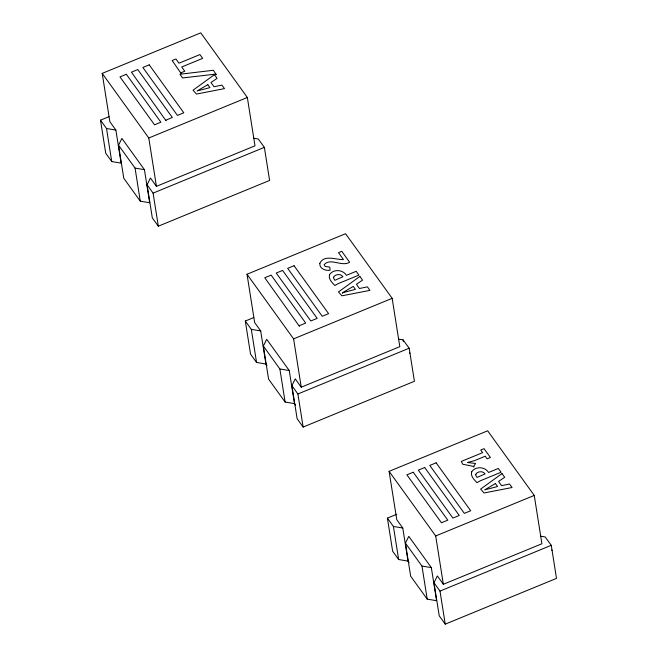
<?xml version="1.0" encoding="UTF-8"?>
<svg xmlns="http://www.w3.org/2000/svg" width="657" height="657" viewBox="0 0 657 657"><rect width="100%" height="100%" fill="white"/><g stroke="black" fill="none" stroke-linecap="round" stroke-linejoin="round"><path stroke-width="0.99" d="M118.531 145.181L121.882 138.397L144.425 169.662L149.665 202.742L140.294 201.182L123.771 178.261L118.531 145.181L135.063 168.11L140.294 201.182M253.618 138.233L258.258 138.997L264.36 147.357L269.6 180.429L158.329 226.197L152.317 217.861L147.078 184.789L150.437 178.006L156.44 186.342L254.998 145.805L247.336 97.466L200.755 32.85L102.205 73.387L109.859 121.726L115.87 130.061L121.11 163.133L111.747 161.581L105.736 153.245L100.496 120.174L108.98 116.683M294.476 403.603L285.113 402.051L268.582 379.122L263.342 346.05L266.693 339.267L289.236 370.523L294.476 403.603L295.568 405.114M398.429 339.094L403.07 339.858L409.171 348.218L414.411 381.29L303.14 427.058L297.128 418.723L291.897 385.651L295.248 378.867L301.259 387.203L399.809 346.666L392.155 298.327L345.566 233.711L247.016 274.248L254.67 322.587L260.681 330.923L265.921 364.003L267.013 365.514M405.435 543.134L408.785 536.35L431.329 567.615L436.568 600.695L427.206 599.135L410.674 576.214L405.435 543.134L421.966 566.063L427.206 599.135M540.522 536.186L545.162 536.95L551.264 545.31L556.504 578.382L445.232 624.15L439.229 615.814L433.99 582.743L437.34 575.959L443.352 584.295L541.902 543.758L534.248 495.419L487.658 430.803L389.108 471.34L396.771 519.679L402.774 528.014L408.013 561.086L409.106 562.606M473.73 466.437L475.569 463.505L467.464 462.487L474.026 460.828L485.227 456.221L487.116 458.841L490.409 457.486L484.053 448.665L480.752 450.02L482.649 452.64L461.362 461.395L462.709 464.244L473.73 466.437L473.845 467.152M342.552 292.726L353.269 286.395L355.396 289.359L342.552 292.726L342.667 293.433M181.02 72.779L184.773 71.235L181.702 66.981L202.66 58.366L199.925 54.572L178.975 63.195L175.936 58.982L172.175 60.526L181.127 73.494M165.983 120.116L172.339 117.504L137.781 69.56L131.425 72.18L166.098 120.831M102.205 73.387L148.786 138.003L247.336 97.466M147.078 184.789L153.089 193.125L264.36 147.357M265.921 364.003L256.558 362.442L250.547 354.107L245.307 321.035L253.799 317.545M299.354 325.691L305.71 323.072L271.152 275.135L264.787 277.747L299.469 326.398M247.016 274.248L293.597 338.864L392.155 298.327M291.897 385.651L297.9 393.986L409.171 348.218M408.013 561.086L398.651 559.534L392.64 551.198L387.4 518.127L396.836 514.25M389.108 471.34L435.698 535.956L534.248 495.419M433.99 582.743L440.001 591.078L551.264 545.31M216.128 74.077L182.597 77.937L179.928 74.233L213.385 70.274L216.243 74.791M100.496 120.174L106.508 128.509L115.87 130.061M135.063 168.11L144.425 169.662M245.307 321.035L251.319 329.371L260.681 330.923M263.342 346.05L279.874 368.971L289.236 370.523M387.4 518.127L393.412 526.462L402.774 528.014M421.966 566.063L431.329 567.615M409.656 352.858L409.976 353.302M551.749 549.942L552.069 550.394M435.698 535.956L443.352 584.295M403.07 339.858L403.341 341.558M440.001 591.078L445.232 624.15M393.412 526.462L398.651 559.534M293.597 338.864L301.259 387.203M297.9 393.986L303.14 427.058M279.874 368.971L285.113 402.051M251.319 329.371L256.558 362.442M148.786 138.003L156.44 186.342M153.089 193.125L158.329 226.197M106.508 128.509L111.747 161.581M333.674 277.197L333.657 278.346L334.889 280.293L342.938 276.753C340.967 273.895 336.877 273.994 334.372 276.08L333.674 277.197M475.816 474.354L475.791 475.504L477.031 477.442L485.08 473.911C483.109 471.053 479.019 471.151 476.514 473.229L475.816 474.354M319.811 263.408C319.245 268.623 325.782 271.136 330.118 270.191L329.732 267.087L325.223 266.463L324.106 264.812C330.077 257.298 342.042 267.202 349.631 262.225L341.771 251.311L338.478 252.666L343.471 259.605C335.957 259.827 323.868 254.316 319.811 263.408M329.535 274.659C328.139 279.003 332.155 282.658 334.865 285.524L338.125 283.652L358.919 275.102L356.184 271.308L346.42 275.324C342.888 269.411 333.288 268.885 329.535 274.659M471.677 471.816C470.272 476.153 474.297 479.815 477.007 482.681L480.267 480.809L501.061 472.252L498.326 468.466L488.553 472.482C485.03 466.569 475.43 466.043 471.677 471.816M214.428 74.684L193.035 90.198L196.492 94.066L224.48 88.621L221.926 85.09L214.018 86.765L210.963 82.527L217.097 78.38L214.428 74.684M359.88 276.433L338.486 291.946L341.944 295.814L369.932 290.369L367.378 286.838L359.469 288.513L356.414 284.276L362.549 280.128L359.88 276.433M502.022 473.59L480.628 489.095L484.086 492.972L512.066 487.527L509.52 483.995L501.611 485.663L498.556 481.433L504.683 477.286L502.022 473.59M207.817 84.646L197.1 90.978L209.944 87.611L207.817 84.646M495.403 483.552L484.694 489.876L497.538 486.517L495.403 483.552M126.333 74.274L119.976 76.885L154.543 124.822L160.899 122.21L126.333 74.274M149.221 64.854L142.865 67.474L177.431 115.41L183.788 112.799L149.221 64.854M282.592 270.429L276.236 273.041L310.794 320.977L317.159 318.366L282.592 270.429M294.04 265.715L287.676 268.335L322.242 316.272L328.599 313.66L294.04 265.715M413.245 472.227L406.888 474.839L441.447 522.775L447.803 520.163L413.245 472.227M424.685 467.513L418.328 470.133L452.895 518.069L459.251 515.458L424.685 467.513M436.133 462.807L429.777 465.427L464.335 513.363L470.691 510.752L436.133 462.807"/></g></svg>
